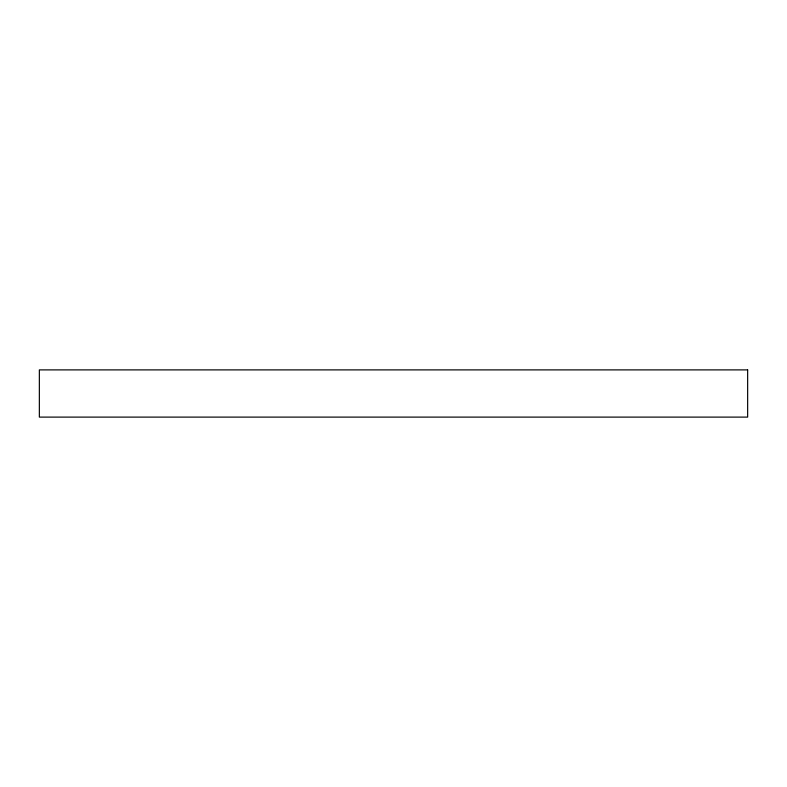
<?xml version="1.0" encoding="UTF-8"?>
<svg xmlns="http://www.w3.org/2000/svg" width="787" height="787" viewBox="0 0 787 787"><rect width="100%" height="100%" fill="white"/><g stroke="black" fill="none" stroke-linecap="round" stroke-linejoin="round"><path stroke-width="1.18" d="M747.65 369.89L39.35 369.89L39.35 417.11L747.65 417.11L747.65 369.89"/></g></svg>
